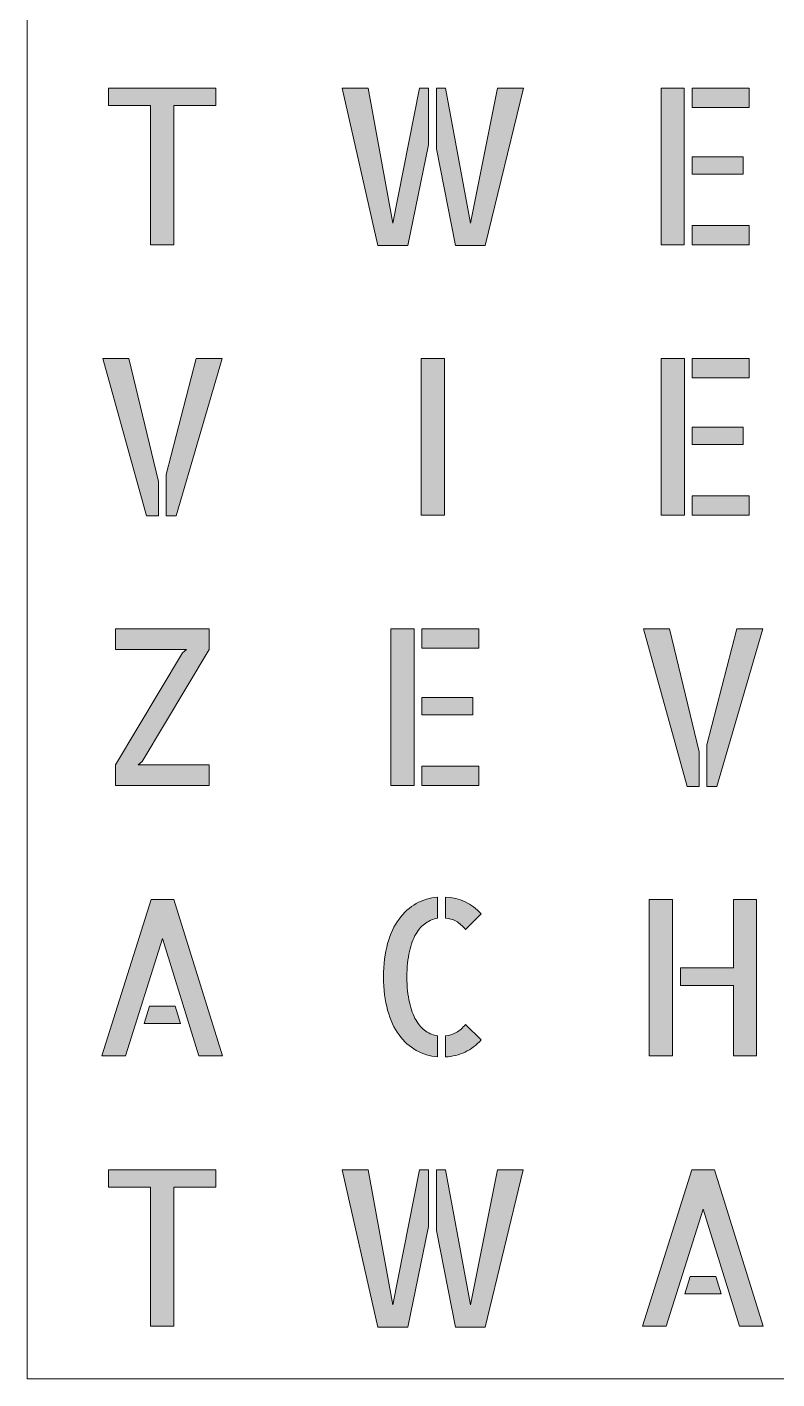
# Model space of a CAD drawing. Header units: millimetres. Extents: x -2 to 181, y -158 to 8.
# Drawn here: x -2.2 to 44.1, y -158.3 to -75 of the extents above; entities that cross this region are included whole.
import ezdxf

# ---------------------------------------------------------------- set-up
doc = ezdxf.new("R2010")
doc.units = ezdxf.units.MM
doc.header["$MEASUREMENT"] = 0
doc.layers.add('Laag 1', color=7, linetype='Continuous', lineweight=0)
doc.layers.add('Laag 2', color=7, linetype='Continuous', lineweight=0)

# ---------------------------------------------------------------- blocks, each defined once
blk = doc.blocks.new('Block_45')
at = {"layer": 'Laag 1', "true_color": 0x1d1d1b, "transparency": 33554687}
h = blk.add_hatch(color=250, dxfattribs=at)
h.dxf.hatch_style = 2
edge = h.paths.add_edge_path()
edge.add_spline(control_points=[(9.464, -78.77), (9.464, -78.77), (9.464, -79.844), (9.464, -79.844), (9.464, -79.844), (6.873, -79.844), (6.873, -79.844), (6.873, -79.844), (6.873, -88.419), (6.873, -88.419), (6.873, -88.419), (5.449, -88.419), (5.449, -88.419), (5.449, -88.419), (5.449, -79.844), (5.449, -79.844), (5.449, -79.844), (2.858, -79.844), (2.858, -79.844), (2.858, -79.844), (2.858, -78.77), (2.858, -78.77), (2.858, -78.77), (9.464, -78.77), (9.464, -78.77)], knot_values=[0, 0, 0, 0, 1, 1, 1, 2, 2, 2, 3, 3, 3, 4, 4, 4, 5, 5, 5, 6, 6, 6, 7, 7, 7, 8, 8, 8, 8], degree=3, periodic=0)
at = {"layer": 'Laag 1'}
blk.add_open_spline([(9.464, -78.77), (9.464, -78.77), (9.464, -79.844), (9.464, -79.844), (9.464, -79.844), (6.873, -79.844), (6.873, -79.844), (6.873, -79.844), (6.873, -88.419), (6.873, -88.419), (6.873, -88.419), (5.449, -88.419), (5.449, -88.419), (5.449, -88.419), (5.449, -79.844), (5.449, -79.844), (5.449, -79.844), (2.858, -79.844), (2.858, -79.844), (2.858, -79.844), (2.858, -78.77), (2.858, -78.77), (2.858, -78.77), (9.464, -78.77), (9.464, -78.77)], degree=3, knots=[0, 0, 0, 0, 1, 1, 1, 2, 2, 2, 3, 3, 3, 4, 4, 4, 5, 5, 5, 6, 6, 6, 7, 7, 7, 8, 8, 8, 8], dxfattribs=at)
blk = doc.blocks.new('Block_46')
at = {"layer": 'Laag 1', "true_color": 0x1d1d1b, "transparency": 33554687}
h = blk.add_hatch(color=250, dxfattribs=at)
h.dxf.hatch_style = 2
edge = h.paths.add_edge_path()
edge.add_spline(control_points=[(26.825, -78.77), (26.825, -78.77), (28.427, -78.77), (28.427, -78.77), (28.427, -78.77), (26.083, -88.471), (26.083, -88.471), (26.083, -88.471), (24.247, -88.471), (24.247, -88.471), (24.247, -88.471), (23.069, -82.515), (23.069, -82.515), (23.069, -82.515), (23.069, -78.77), (23.069, -78.77), (23.069, -78.77), (23.634, -78.77), (23.634, -78.77), (23.634, -78.77), (25.165, -87.096), (25.165, -87.096), (25.165, -87.096), (26.825, -78.77), (26.825, -78.77)], knot_values=[0, 0, 0, 0, 1, 1, 1, 2, 2, 2, 3, 3, 3, 4, 4, 4, 5, 5, 5, 6, 6, 6, 7, 7, 7, 8, 8, 8, 8], degree=3, periodic=0)
edge = h.paths.add_edge_path()
edge.add_spline(control_points=[(20.384, -87.096), (20.384, -87.096), (22.033, -78.77), (22.033, -78.77), (22.033, -78.77), (22.586, -78.77), (22.586, -78.77), (22.586, -78.77), (22.586, -82.266), (22.586, -82.266), (22.586, -82.266), (21.303, -88.471), (21.303, -88.471), (21.303, -88.471), (19.454, -88.471), (19.454, -88.471), (19.454, -88.471), (17.253, -78.77), (17.253, -78.77), (17.253, -78.77), (18.854, -78.77), (18.854, -78.77), (18.854, -78.77), (20.384, -87.096), (20.384, -87.096)], knot_values=[0, 0, 0, 0, 1, 1, 1, 2, 2, 2, 3, 3, 3, 4, 4, 4, 5, 5, 5, 6, 6, 6, 7, 7, 7, 8, 8, 8, 8], degree=3, periodic=0)
at = {"layer": 'Laag 1'}
for points in [[(20.384, -87.096), (20.384, -87.096), (22.033, -78.77), (22.033, -78.77), (22.033, -78.77), (22.586, -78.77), (22.586, -78.77), (22.586, -78.77), (22.586, -82.266), (22.586, -82.266), (22.586, -82.266), (21.303, -88.471), (21.303, -88.471), (21.303, -88.471), (19.454, -88.471), (19.454, -88.471), (19.454, -88.471), (17.253, -78.77), (17.253, -78.77), (17.253, -78.77), (18.854, -78.77), (18.854, -78.77), (18.854, -78.77), (20.384, -87.096), (20.384, -87.096)], [(26.825, -78.77), (26.825, -78.77), (28.427, -78.77), (28.427, -78.77), (28.427, -78.77), (26.083, -88.471), (26.083, -88.471), (26.083, -88.471), (24.247, -88.471), (24.247, -88.471), (24.247, -88.471), (23.069, -82.515), (23.069, -82.515), (23.069, -82.515), (23.069, -78.77), (23.069, -78.77), (23.069, -78.77), (23.634, -78.77), (23.634, -78.77), (23.634, -78.77), (25.165, -87.096), (25.165, -87.096), (25.165, -87.096), (26.825, -78.77), (26.825, -78.77)]]:
    blk.add_open_spline(points, degree=3, knots=[0, 0, 0, 0, 1, 1, 1, 2, 2, 2, 3, 3, 3, 4, 4, 4, 5, 5, 5, 6, 6, 6, 7, 7, 7, 8, 8, 8, 8], dxfattribs=at)
blk = doc.blocks.new('Block_47')
at = {"layer": 'Laag 1', "true_color": 0x1d1d1b, "transparency": 33554687}
h = blk.add_hatch(color=250, dxfattribs=at)
h.dxf.hatch_style = 2
edge = h.paths.add_edge_path()
edge.add_spline(control_points=[(38.835, -87.227), (38.835, -87.227), (42.344, -87.227), (42.344, -87.227), (42.344, -87.227), (42.344, -88.419), (42.344, -88.419), (42.344, -88.419), (38.835, -88.419), (38.835, -88.419), (38.835, -88.419), (38.835, -87.227), (38.835, -87.227)], knot_values=[0, 0, 0, 0, 1, 1, 1, 2, 2, 2, 3, 3, 3, 4, 4, 4, 4], degree=3, periodic=0)
edge = h.paths.add_edge_path()
edge.add_spline(control_points=[(41.979, -84.072), (41.979, -84.072), (38.835, -84.072), (38.835, -84.072), (38.835, -84.072), (38.835, -82.999), (38.835, -82.999), (38.835, -82.999), (41.979, -82.999), (41.979, -82.999), (41.979, -82.999), (41.979, -84.072), (41.979, -84.072)], knot_values=[0, 0, 0, 0, 1, 1, 1, 2, 2, 2, 3, 3, 3, 4, 4, 4, 4], degree=3, periodic=0)
edge = h.paths.add_edge_path()
edge.add_spline(control_points=[(42.344, -78.77), (42.344, -78.77), (42.344, -79.962), (42.344, -79.962), (42.344, -79.962), (38.835, -79.962), (38.835, -79.962), (38.835, -79.962), (38.835, -78.77), (38.835, -78.77), (38.835, -78.77), (42.344, -78.77), (42.344, -78.77)], knot_values=[0, 0, 0, 0, 1, 1, 1, 2, 2, 2, 3, 3, 3, 4, 4, 4, 4], degree=3, periodic=0)
edge = h.paths.add_edge_path()
edge.add_spline(control_points=[(36.916, -78.77), (36.916, -78.77), (38.352, -78.77), (38.352, -78.77), (38.352, -78.77), (38.352, -88.419), (38.352, -88.419), (38.352, -88.419), (36.916, -88.419), (36.916, -88.419), (36.916, -88.419), (36.916, -78.77), (36.916, -78.77)], knot_values=[0, 0, 0, 0, 1, 1, 1, 2, 2, 2, 3, 3, 3, 4, 4, 4, 4], degree=3, periodic=0)
at = {"layer": 'Laag 1'}
for points in [[(36.916, -78.77), (36.916, -78.77), (38.352, -78.77), (38.352, -78.77), (38.352, -78.77), (38.352, -88.419), (38.352, -88.419), (38.352, -88.419), (36.916, -88.419), (36.916, -88.419), (36.916, -88.419), (36.916, -78.77), (36.916, -78.77)], [(42.344, -78.77), (42.344, -78.77), (42.344, -79.962), (42.344, -79.962), (42.344, -79.962), (38.835, -79.962), (38.835, -79.962), (38.835, -79.962), (38.835, -78.77), (38.835, -78.77), (38.835, -78.77), (42.344, -78.77), (42.344, -78.77)], [(41.979, -84.072), (41.979, -84.072), (38.835, -84.072), (38.835, -84.072), (38.835, -84.072), (38.835, -82.999), (38.835, -82.999), (38.835, -82.999), (41.979, -82.999), (41.979, -82.999), (41.979, -82.999), (41.979, -84.072), (41.979, -84.072)], [(38.835, -87.227), (38.835, -87.227), (42.344, -87.227), (42.344, -87.227), (42.344, -87.227), (42.344, -88.419), (42.344, -88.419), (42.344, -88.419), (38.835, -88.419), (38.835, -88.419), (38.835, -88.419), (38.835, -87.227), (38.835, -87.227)]]:
    blk.add_open_spline(points, degree=3, knots=[0, 0, 0, 0, 1, 1, 1, 2, 2, 2, 3, 3, 3, 4, 4, 4, 4], dxfattribs=at)
blk = doc.blocks.new('Block_54')
at = {"layer": 'Laag 1', "true_color": 0x1d1d1b, "transparency": 33554687}
h = blk.add_hatch(color=250, dxfattribs=at)
h.dxf.hatch_style = 2
edge = h.paths.add_edge_path()
edge.add_spline(control_points=[(8.251, -95.437), (8.251, -95.437), (9.852, -95.437), (9.852, -95.437), (9.852, -95.437), (7.027, -105.137), (7.027, -105.137), (7.027, -105.137), (6.414, -105.137), (6.414, -105.137), (6.414, -105.137), (6.414, -102.585), (6.414, -102.585), (6.414, -102.585), (8.251, -95.437), (8.251, -95.437)], knot_values=[0, 0, 0, 0, 1, 1, 1, 2, 2, 2, 3, 3, 3, 4, 4, 4, 5, 5, 5, 5], degree=3, periodic=0)
edge = h.paths.add_edge_path()
edge.add_spline(control_points=[(2.493, -95.437), (2.493, -95.437), (4.107, -95.437), (4.107, -95.437), (4.107, -95.437), (5.932, -103.004), (5.932, -103.004), (5.932, -103.004), (5.932, -105.137), (5.932, -105.137), (5.932, -105.137), (5.19, -105.137), (5.19, -105.137), (5.19, -105.137), (2.493, -95.437), (2.493, -95.437)], knot_values=[0, 0, 0, 0, 1, 1, 1, 2, 2, 2, 3, 3, 3, 4, 4, 4, 5, 5, 5, 5], degree=3, periodic=0)
at = {"layer": 'Laag 1'}
for points in [[(2.493, -95.437), (2.493, -95.437), (4.107, -95.437), (4.107, -95.437), (4.107, -95.437), (5.932, -103.004), (5.932, -103.004), (5.932, -103.004), (5.932, -105.137), (5.932, -105.137), (5.932, -105.137), (5.19, -105.137), (5.19, -105.137), (5.19, -105.137), (2.493, -95.437), (2.493, -95.437)], [(8.251, -95.437), (8.251, -95.437), (9.852, -95.437), (9.852, -95.437), (9.852, -95.437), (7.027, -105.137), (7.027, -105.137), (7.027, -105.137), (6.414, -105.137), (6.414, -105.137), (6.414, -105.137), (6.414, -102.585), (6.414, -102.585), (6.414, -102.585), (8.251, -95.437), (8.251, -95.437)]]:
    blk.add_open_spline(points, degree=3, knots=[0, 0, 0, 0, 1, 1, 1, 2, 2, 2, 3, 3, 3, 4, 4, 4, 5, 5, 5, 5], dxfattribs=at)
blk = doc.blocks.new('Block_55')
at = {"layer": 'Laag 1', "true_color": 0x1d1d1b, "transparency": 33554687}
h = blk.add_hatch(color=250, dxfattribs=at)
h.dxf.hatch_style = 2
edge = h.paths.add_edge_path()
edge.add_spline(control_points=[(23.558, -105.085), (23.558, -105.085), (22.121, -105.085), (22.121, -105.085), (22.121, -105.085), (22.121, -95.437), (22.121, -95.437), (22.121, -95.437), (23.558, -95.437), (23.558, -95.437), (23.558, -95.437), (23.558, -105.085), (23.558, -105.085)], knot_values=[0, 0, 0, 0, 1, 1, 1, 2, 2, 2, 3, 3, 3, 4, 4, 4, 4], degree=3, periodic=0)
at = {"layer": 'Laag 1'}
blk.add_open_spline([(23.558, -105.085), (23.558, -105.085), (22.121, -105.085), (22.121, -105.085), (22.121, -105.085), (22.121, -95.437), (22.121, -95.437), (22.121, -95.437), (23.558, -95.437), (23.558, -95.437), (23.558, -95.437), (23.558, -105.085), (23.558, -105.085)], degree=3, knots=[0, 0, 0, 0, 1, 1, 1, 2, 2, 2, 3, 3, 3, 4, 4, 4, 4], dxfattribs=at)
blk = doc.blocks.new('Block_56')
at = {"layer": 'Laag 1', "true_color": 0x1d1d1b, "transparency": 33554687}
h = blk.add_hatch(color=250, dxfattribs=at)
h.dxf.hatch_style = 2
edge = h.paths.add_edge_path()
edge.add_spline(control_points=[(38.835, -103.894), (38.835, -103.894), (42.344, -103.894), (42.344, -103.894), (42.344, -103.894), (42.344, -105.085), (42.344, -105.085), (42.344, -105.085), (38.835, -105.085), (38.835, -105.085), (38.835, -105.085), (38.835, -103.894), (38.835, -103.894)], knot_values=[0, 0, 0, 0, 1, 1, 1, 2, 2, 2, 3, 3, 3, 4, 4, 4, 4], degree=3, periodic=0)
edge = h.paths.add_edge_path()
edge.add_spline(control_points=[(41.979, -100.739), (41.979, -100.739), (38.835, -100.739), (38.835, -100.739), (38.835, -100.739), (38.835, -99.665), (38.835, -99.665), (38.835, -99.665), (41.979, -99.665), (41.979, -99.665), (41.979, -99.665), (41.979, -100.739), (41.979, -100.739)], knot_values=[0, 0, 0, 0, 1, 1, 1, 2, 2, 2, 3, 3, 3, 4, 4, 4, 4], degree=3, periodic=0)
edge = h.paths.add_edge_path()
edge.add_spline(control_points=[(42.344, -95.437), (42.344, -95.437), (42.344, -96.628), (42.344, -96.628), (42.344, -96.628), (38.835, -96.628), (38.835, -96.628), (38.835, -96.628), (38.835, -95.437), (38.835, -95.437), (38.835, -95.437), (42.344, -95.437), (42.344, -95.437)], knot_values=[0, 0, 0, 0, 1, 1, 1, 2, 2, 2, 3, 3, 3, 4, 4, 4, 4], degree=3, periodic=0)
edge = h.paths.add_edge_path()
edge.add_spline(control_points=[(36.916, -95.437), (36.916, -95.437), (38.353, -95.437), (38.353, -95.437), (38.353, -95.437), (38.353, -105.085), (38.353, -105.085), (38.353, -105.085), (36.916, -105.085), (36.916, -105.085), (36.916, -105.085), (36.916, -95.437), (36.916, -95.437)], knot_values=[0, 0, 0, 0, 1, 1, 1, 2, 2, 2, 3, 3, 3, 4, 4, 4, 4], degree=3, periodic=0)
at = {"layer": 'Laag 1'}
for points in [[(36.916, -95.437), (36.916, -95.437), (38.353, -95.437), (38.353, -95.437), (38.353, -95.437), (38.353, -105.085), (38.353, -105.085), (38.353, -105.085), (36.916, -105.085), (36.916, -105.085), (36.916, -105.085), (36.916, -95.437), (36.916, -95.437)], [(42.344, -95.437), (42.344, -95.437), (42.344, -96.628), (42.344, -96.628), (42.344, -96.628), (38.835, -96.628), (38.835, -96.628), (38.835, -96.628), (38.835, -95.437), (38.835, -95.437), (38.835, -95.437), (42.344, -95.437), (42.344, -95.437)], [(41.979, -100.739), (41.979, -100.739), (38.835, -100.739), (38.835, -100.739), (38.835, -100.739), (38.835, -99.665), (38.835, -99.665), (38.835, -99.665), (41.979, -99.665), (41.979, -99.665), (41.979, -99.665), (41.979, -100.739), (41.979, -100.739)], [(38.835, -103.894), (38.835, -103.894), (42.344, -103.894), (42.344, -103.894), (42.344, -103.894), (42.344, -105.085), (42.344, -105.085), (42.344, -105.085), (38.835, -105.085), (38.835, -105.085), (38.835, -105.085), (38.835, -103.894), (38.835, -103.894)]]:
    blk.add_open_spline(points, degree=3, knots=[0, 0, 0, 0, 1, 1, 1, 2, 2, 2, 3, 3, 3, 4, 4, 4, 4], dxfattribs=at)
blk = doc.blocks.new('Block_63')
at = {"layer": 'Laag 1', "true_color": 0x1d1d1b, "transparency": 33554687}
h = blk.add_hatch(color=250, dxfattribs=at)
h.dxf.hatch_style = 2
edge = h.paths.add_edge_path()
edge.add_spline(control_points=[(9.052, -112.103), (9.052, -112.103), (9.052, -113.373), (9.052, -113.373), (9.052, -113.373), (4.919, -120.272), (4.919, -120.272), (4.919, -120.272), (4.684, -120.482), (4.684, -120.482), (4.684, -120.482), (9.052, -120.482), (9.052, -120.482), (9.052, -120.482), (9.052, -121.752), (9.052, -121.752), (9.052, -121.752), (3.282, -121.752), (3.282, -121.752), (3.282, -121.752), (3.282, -120.482), (3.282, -120.482), (3.282, -120.482), (7.415, -113.583), (7.415, -113.583), (7.415, -113.583), (7.663, -113.373), (7.663, -113.373), (7.663, -113.373), (3.282, -113.373), (3.282, -113.373), (3.282, -113.373), (3.282, -112.103), (3.282, -112.103), (3.282, -112.103), (9.052, -112.103), (9.052, -112.103)], knot_values=[0, 0, 0, 0, 1, 1, 1, 2, 2, 2, 3, 3, 3, 4, 4, 4, 5, 5, 5, 6, 6, 6, 7, 7, 7, 8, 8, 8, 9, 9, 9, 10, 10, 10, 11, 11, 11, 12, 12, 12, 12], degree=3, periodic=0)
at = {"layer": 'Laag 1'}
blk.add_open_spline([(9.052, -112.103), (9.052, -112.103), (9.052, -113.373), (9.052, -113.373), (9.052, -113.373), (4.919, -120.272), (4.919, -120.272), (4.919, -120.272), (4.684, -120.482), (4.684, -120.482), (4.684, -120.482), (9.052, -120.482), (9.052, -120.482), (9.052, -120.482), (9.052, -121.752), (9.052, -121.752), (9.052, -121.752), (3.282, -121.752), (3.282, -121.752), (3.282, -121.752), (3.282, -120.482), (3.282, -120.482), (3.282, -120.482), (7.415, -113.583), (7.415, -113.583), (7.415, -113.583), (7.663, -113.373), (7.663, -113.373), (7.663, -113.373), (3.282, -113.373), (3.282, -113.373), (3.282, -113.373), (3.282, -112.103), (3.282, -112.103), (3.282, -112.103), (9.052, -112.103), (9.052, -112.103)], degree=3, knots=[0, 0, 0, 0, 1, 1, 1, 2, 2, 2, 3, 3, 3, 4, 4, 4, 5, 5, 5, 6, 6, 6, 7, 7, 7, 8, 8, 8, 9, 9, 9, 10, 10, 10, 11, 11, 11, 12, 12, 12, 12], dxfattribs=at)
blk = doc.blocks.new('Block_64')
at = {"layer": 'Laag 1', "true_color": 0x1d1d1b, "transparency": 33554687}
h = blk.add_hatch(color=250, dxfattribs=at)
h.dxf.hatch_style = 2
edge = h.paths.add_edge_path()
edge.add_spline(control_points=[(22.169, -120.56), (22.169, -120.56), (25.677, -120.56), (25.677, -120.56), (25.677, -120.56), (25.677, -121.752), (25.677, -121.752), (25.677, -121.752), (22.169, -121.752), (22.169, -121.752), (22.169, -121.752), (22.169, -120.56), (22.169, -120.56)], knot_values=[0, 0, 0, 0, 1, 1, 1, 2, 2, 2, 3, 3, 3, 4, 4, 4, 4], degree=3, periodic=0)
edge = h.paths.add_edge_path()
edge.add_spline(control_points=[(25.312, -117.405), (25.312, -117.405), (22.169, -117.405), (22.169, -117.405), (22.169, -117.405), (22.169, -116.332), (22.169, -116.332), (22.169, -116.332), (25.312, -116.332), (25.312, -116.332), (25.312, -116.332), (25.312, -117.405), (25.312, -117.405)], knot_values=[0, 0, 0, 0, 1, 1, 1, 2, 2, 2, 3, 3, 3, 4, 4, 4, 4], degree=3, periodic=0)
edge = h.paths.add_edge_path()
edge.add_spline(control_points=[(25.677, -112.103), (25.677, -112.103), (25.677, -113.295), (25.677, -113.295), (25.677, -113.295), (22.169, -113.295), (22.169, -113.295), (22.169, -113.295), (22.169, -112.103), (22.169, -112.103), (22.169, -112.103), (25.677, -112.103), (25.677, -112.103)], knot_values=[0, 0, 0, 0, 1, 1, 1, 2, 2, 2, 3, 3, 3, 4, 4, 4, 4], degree=3, periodic=0)
edge = h.paths.add_edge_path()
edge.add_spline(control_points=[(20.249, -112.103), (20.249, -112.103), (21.686, -112.103), (21.686, -112.103), (21.686, -112.103), (21.686, -121.752), (21.686, -121.752), (21.686, -121.752), (20.249, -121.752), (20.249, -121.752), (20.249, -121.752), (20.249, -112.103), (20.249, -112.103)], knot_values=[0, 0, 0, 0, 1, 1, 1, 2, 2, 2, 3, 3, 3, 4, 4, 4, 4], degree=3, periodic=0)
at = {"layer": 'Laag 1'}
for points in [[(20.249, -112.103), (20.249, -112.103), (21.686, -112.103), (21.686, -112.103), (21.686, -112.103), (21.686, -121.752), (21.686, -121.752), (21.686, -121.752), (20.249, -121.752), (20.249, -121.752), (20.249, -121.752), (20.249, -112.103), (20.249, -112.103)], [(25.677, -112.103), (25.677, -112.103), (25.677, -113.295), (25.677, -113.295), (25.677, -113.295), (22.169, -113.295), (22.169, -113.295), (22.169, -113.295), (22.169, -112.103), (22.169, -112.103), (22.169, -112.103), (25.677, -112.103), (25.677, -112.103)], [(25.312, -117.405), (25.312, -117.405), (22.169, -117.405), (22.169, -117.405), (22.169, -117.405), (22.169, -116.332), (22.169, -116.332), (22.169, -116.332), (25.312, -116.332), (25.312, -116.332), (25.312, -116.332), (25.312, -117.405), (25.312, -117.405)], [(22.169, -120.56), (22.169, -120.56), (25.677, -120.56), (25.677, -120.56), (25.677, -120.56), (25.677, -121.752), (25.677, -121.752), (25.677, -121.752), (22.169, -121.752), (22.169, -121.752), (22.169, -121.752), (22.169, -120.56), (22.169, -120.56)]]:
    blk.add_open_spline(points, degree=3, knots=[0, 0, 0, 0, 1, 1, 1, 2, 2, 2, 3, 3, 3, 4, 4, 4, 4], dxfattribs=at)
blk = doc.blocks.new('Block_65')
at = {"layer": 'Laag 1', "true_color": 0x1d1d1b, "transparency": 33554687}
h = blk.add_hatch(color=250, dxfattribs=at)
h.dxf.hatch_style = 2
edge = h.paths.add_edge_path()
edge.add_spline(control_points=[(41.585, -112.103), (41.585, -112.103), (43.186, -112.103), (43.186, -112.103), (43.186, -112.103), (40.36, -121.804), (40.36, -121.804), (40.36, -121.804), (39.748, -121.804), (39.748, -121.804), (39.748, -121.804), (39.748, -119.251), (39.748, -119.251), (39.748, -119.251), (41.585, -112.103), (41.585, -112.103)], knot_values=[0, 0, 0, 0, 1, 1, 1, 2, 2, 2, 3, 3, 3, 4, 4, 4, 5, 5, 5, 5], degree=3, periodic=0)
edge = h.paths.add_edge_path()
edge.add_spline(control_points=[(35.827, -112.103), (35.827, -112.103), (37.44, -112.103), (37.44, -112.103), (37.44, -112.103), (39.265, -119.67), (39.265, -119.67), (39.265, -119.67), (39.265, -121.804), (39.265, -121.804), (39.265, -121.804), (38.523, -121.804), (38.523, -121.804), (38.523, -121.804), (35.827, -112.103), (35.827, -112.103)], knot_values=[0, 0, 0, 0, 1, 1, 1, 2, 2, 2, 3, 3, 3, 4, 4, 4, 5, 5, 5, 5], degree=3, periodic=0)
at = {"layer": 'Laag 1'}
for points in [[(35.827, -112.103), (35.827, -112.103), (37.44, -112.103), (37.44, -112.103), (37.44, -112.103), (39.265, -119.67), (39.265, -119.67), (39.265, -119.67), (39.265, -121.804), (39.265, -121.804), (39.265, -121.804), (38.523, -121.804), (38.523, -121.804), (38.523, -121.804), (35.827, -112.103), (35.827, -112.103)], [(41.585, -112.103), (41.585, -112.103), (43.186, -112.103), (43.186, -112.103), (43.186, -112.103), (40.36, -121.804), (40.36, -121.804), (40.36, -121.804), (39.748, -121.804), (39.748, -121.804), (39.748, -121.804), (39.748, -119.251), (39.748, -119.251), (39.748, -119.251), (41.585, -112.103), (41.585, -112.103)]]:
    blk.add_open_spline(points, degree=3, knots=[0, 0, 0, 0, 1, 1, 1, 2, 2, 2, 3, 3, 3, 4, 4, 4, 5, 5, 5, 5], dxfattribs=at)
blk = doc.blocks.new('Block_88')
at = {"layer": 'Laag 1', "true_color": 0x1d1d1b, "transparency": 33554687}
h = blk.add_hatch(color=250, dxfattribs=at)
h.dxf.hatch_style = 2
edge = h.paths.add_edge_path()
edge.add_spline(control_points=[(6.956, -135.355), (6.956, -135.355), (7.297, -136.415), (7.297, -136.415), (7.297, -136.415), (5.048, -136.415), (5.048, -136.415), (5.048, -136.415), (5.378, -135.355), (5.378, -135.355), (5.378, -135.355), (6.956, -135.355), (6.956, -135.355)], knot_values=[0, 0, 0, 0, 1, 1, 1, 2, 2, 2, 3, 3, 3, 4, 4, 4, 4], degree=3, periodic=0)
edge = h.paths.add_edge_path()
edge.add_spline(control_points=[(9.887, -138.418), (9.887, -138.418), (8.427, -138.418), (8.427, -138.418), (8.427, -138.418), (6.178, -131.192), (6.178, -131.192), (6.178, -131.192), (3.906, -138.418), (3.906, -138.418), (3.906, -138.418), (2.434, -138.418), (2.434, -138.418), (2.434, -138.418), (5.472, -128.783), (5.472, -128.783), (5.472, -128.783), (6.873, -128.783), (6.873, -128.783), (6.873, -128.783), (9.887, -138.418), (9.887, -138.418)], knot_values=[0, 0, 0, 0, 1, 1, 1, 2, 2, 2, 3, 3, 3, 4, 4, 4, 5, 5, 5, 6, 6, 6, 7, 7, 7, 7], degree=3, periodic=0)
at = {"layer": 'Laag 1'}
for points, knots in [([(9.887, -138.418), (9.887, -138.418), (8.427, -138.418), (8.427, -138.418), (8.427, -138.418), (6.178, -131.192), (6.178, -131.192), (6.178, -131.192), (3.906, -138.418), (3.906, -138.418), (3.906, -138.418), (2.434, -138.418), (2.434, -138.418), (2.434, -138.418), (5.472, -128.783), (5.472, -128.783), (5.472, -128.783), (6.873, -128.783), (6.873, -128.783), (6.873, -128.783), (9.887, -138.418), (9.887, -138.418)], [0, 0, 0, 0, 1, 1, 1, 2, 2, 2, 3, 3, 3, 4, 4, 4, 5, 5, 5, 6, 6, 6, 7, 7, 7, 7]), ([(6.956, -135.355), (6.956, -135.355), (7.297, -136.415), (7.297, -136.415), (7.297, -136.415), (5.048, -136.415), (5.048, -136.415), (5.048, -136.415), (5.378, -135.355), (5.378, -135.355), (5.378, -135.355), (6.956, -135.355), (6.956, -135.355)], [0, 0, 0, 0, 1, 1, 1, 2, 2, 2, 3, 3, 3, 4, 4, 4, 4])]:
    blk.add_open_spline(points, degree=3, knots=knots, dxfattribs=at)
blk = doc.blocks.new('Block_89')
at = {"layer": 'Laag 1', "true_color": 0x1d1d1b, "transparency": 33554687}
h = blk.add_hatch(color=250, dxfattribs=at)
h.dxf.hatch_style = 2
edge = h.paths.add_edge_path()
edge.add_spline(control_points=[(23.622, -137.188), (23.858, -137.162), (24.079, -137.092), (24.287, -136.978), (24.495, -136.865), (24.686, -136.699), (24.858, -136.481), (24.858, -136.481), (25.836, -137.437), (25.836, -137.437), (25.537, -137.76), (25.204, -138.008), (24.835, -138.183), (24.466, -138.357), (24.062, -138.458), (23.622, -138.484), (23.622, -138.484), (23.622, -137.188), (23.622, -137.188)], knot_values=[0, 0, 0, 0, 1, 1, 1, 2, 2, 2, 3, 3, 3, 4, 4, 4, 5, 5, 5, 6, 6, 6, 6], degree=3, periodic=0)
edge = h.paths.add_edge_path()
edge.add_spline(control_points=[(24.858, -130.629), (24.678, -130.402), (24.485, -130.232), (24.282, -130.119), (24.077, -130.005), (23.858, -129.94), (23.622, -129.922), (23.622, -129.922), (23.622, -128.626), (23.622, -128.626), (24.501, -128.67), (25.239, -129.015), (25.836, -129.66), (25.836, -129.66), (24.858, -130.629), (24.858, -130.629)], knot_values=[0, 0, 0, 0, 1, 1, 1, 2, 2, 2, 3, 3, 3, 4, 4, 4, 5, 5, 5, 5], degree=3, periodic=0)
edge = h.paths.add_edge_path()
edge.add_spline(control_points=[(19.807, -133.548), (19.807, -132.772), (19.891, -132.087), (20.06, -131.493), (20.229, -130.9), (20.462, -130.398), (20.761, -129.988), (21.059, -129.578), (21.41, -129.259), (21.815, -129.032), (22.219, -128.805), (22.66, -128.67), (23.14, -128.626), (23.14, -128.626), (23.14, -129.935), (23.14, -129.935), (22.88, -129.979), (22.637, -130.077), (22.409, -130.23), (22.182, -130.383), (21.981, -130.603), (21.809, -130.891), (21.636, -131.179), (21.501, -131.543), (21.403, -131.984), (21.304, -132.425), (21.251, -132.946), (21.244, -133.548), (21.251, -134.16), (21.304, -134.683), (21.403, -135.119), (21.501, -135.556), (21.636, -135.922), (21.809, -136.219), (21.981, -136.516), (22.184, -136.743), (22.415, -136.9), (22.647, -137.057), (22.888, -137.153), (23.14, -137.188), (23.14, -137.188), (23.14, -138.471), (23.14, -138.471), (22.66, -138.436), (22.219, -138.305), (21.815, -138.078), (21.41, -137.851), (21.059, -137.533), (20.761, -137.122), (20.462, -136.712), (20.229, -136.208), (20.06, -135.61), (19.891, -135.013), (19.807, -134.325), (19.807, -133.548)], knot_values=[0, 0, 0, 0, 1, 1, 1, 2, 2, 2, 3, 3, 3, 4, 4, 4, 5, 5, 5, 6, 6, 6, 7, 7, 7, 8, 8, 8, 9, 9, 9, 10, 10, 10, 11, 11, 11, 12, 12, 12, 13, 13, 13, 14, 14, 14, 15, 15, 15, 16, 16, 16, 17, 17, 17, 18, 18, 18, 18], degree=3, periodic=0)
at = {"layer": 'Laag 1'}
for points, knots in [([(19.807, -133.548), (19.807, -132.772), (19.891, -132.087), (20.06, -131.493), (20.229, -130.9), (20.462, -130.398), (20.761, -129.988), (21.059, -129.578), (21.41, -129.259), (21.815, -129.032), (22.219, -128.805), (22.66, -128.67), (23.14, -128.626), (23.14, -128.626), (23.14, -129.935), (23.14, -129.935), (22.88, -129.979), (22.637, -130.077), (22.409, -130.23), (22.182, -130.383), (21.981, -130.603), (21.809, -130.891), (21.636, -131.179), (21.501, -131.543), (21.403, -131.984), (21.304, -132.425), (21.251, -132.946), (21.244, -133.548), (21.251, -134.16), (21.304, -134.683), (21.403, -135.119), (21.501, -135.556), (21.636, -135.922), (21.809, -136.219), (21.981, -136.516), (22.184, -136.743), (22.415, -136.9), (22.647, -137.057), (22.888, -137.153), (23.14, -137.188), (23.14, -137.188), (23.14, -138.471), (23.14, -138.471), (22.66, -138.436), (22.219, -138.305), (21.815, -138.078), (21.41, -137.851), (21.059, -137.533), (20.761, -137.122), (20.462, -136.712), (20.229, -136.208), (20.06, -135.61), (19.891, -135.013), (19.807, -134.325), (19.807, -133.548)], [0, 0, 0, 0, 1, 1, 1, 2, 2, 2, 3, 3, 3, 4, 4, 4, 5, 5, 5, 6, 6, 6, 7, 7, 7, 8, 8, 8, 9, 9, 9, 10, 10, 10, 11, 11, 11, 12, 12, 12, 13, 13, 13, 14, 14, 14, 15, 15, 15, 16, 16, 16, 17, 17, 17, 18, 18, 18, 18]), ([(24.858, -130.629), (24.678, -130.402), (24.485, -130.232), (24.282, -130.119), (24.077, -130.005), (23.858, -129.94), (23.622, -129.922), (23.622, -129.922), (23.622, -128.626), (23.622, -128.626), (24.501, -128.67), (25.239, -129.015), (25.836, -129.66), (25.836, -129.66), (24.858, -130.629), (24.858, -130.629)], [0, 0, 0, 0, 1, 1, 1, 2, 2, 2, 3, 3, 3, 4, 4, 4, 5, 5, 5, 5]), ([(23.622, -137.188), (23.858, -137.162), (24.079, -137.092), (24.287, -136.978), (24.495, -136.865), (24.686, -136.699), (24.858, -136.481), (24.858, -136.481), (25.836, -137.437), (25.836, -137.437), (25.537, -137.76), (25.204, -138.008), (24.835, -138.183), (24.466, -138.357), (24.062, -138.458), (23.622, -138.484), (23.622, -138.484), (23.622, -137.188), (23.622, -137.188)], [0, 0, 0, 0, 1, 1, 1, 2, 2, 2, 3, 3, 3, 4, 4, 4, 5, 5, 5, 6, 6, 6, 6])]:
    blk.add_open_spline(points, degree=3, knots=knots, dxfattribs=at)
blk = doc.blocks.new('Block_90')
at = {"layer": 'Laag 1', "true_color": 0x1d1d1b, "transparency": 33554687}
h = blk.add_hatch(color=250, dxfattribs=at)
h.dxf.hatch_style = 2
edge = h.paths.add_edge_path()
edge.add_spline(control_points=[(42.797, -128.77), (42.797, -128.77), (42.797, -138.418), (42.797, -138.418), (42.797, -138.418), (41.384, -138.418), (41.384, -138.418), (41.384, -138.418), (41.384, -134.072), (41.384, -134.072), (41.384, -134.072), (38.111, -134.072), (38.111, -134.072), (38.111, -134.072), (38.111, -132.999), (38.111, -132.999), (38.111, -132.999), (41.384, -132.999), (41.384, -132.999), (41.384, -132.999), (41.384, -128.77), (41.384, -128.77), (41.384, -128.77), (42.797, -128.77), (42.797, -128.77)], knot_values=[0, 0, 0, 0, 1, 1, 1, 2, 2, 2, 3, 3, 3, 4, 4, 4, 5, 5, 5, 6, 6, 6, 7, 7, 7, 8, 8, 8, 8], degree=3, periodic=0)
edge = h.paths.add_edge_path()
edge.add_spline(control_points=[(36.191, -128.77), (36.191, -128.77), (37.628, -128.77), (37.628, -128.77), (37.628, -128.77), (37.628, -138.418), (37.628, -138.418), (37.628, -138.418), (36.191, -138.418), (36.191, -138.418), (36.191, -138.418), (36.191, -128.77), (36.191, -128.77)], knot_values=[0, 0, 0, 0, 1, 1, 1, 2, 2, 2, 3, 3, 3, 4, 4, 4, 4], degree=3, periodic=0)
at = {"layer": 'Laag 1'}
for points, knots in [([(36.191, -128.77), (36.191, -128.77), (37.628, -128.77), (37.628, -128.77), (37.628, -128.77), (37.628, -138.418), (37.628, -138.418), (37.628, -138.418), (36.191, -138.418), (36.191, -138.418), (36.191, -138.418), (36.191, -128.77), (36.191, -128.77)], [0, 0, 0, 0, 1, 1, 1, 2, 2, 2, 3, 3, 3, 4, 4, 4, 4]), ([(42.797, -128.77), (42.797, -128.77), (42.797, -138.418), (42.797, -138.418), (42.797, -138.418), (41.384, -138.418), (41.384, -138.418), (41.384, -138.418), (41.384, -134.072), (41.384, -134.072), (41.384, -134.072), (38.111, -134.072), (38.111, -134.072), (38.111, -134.072), (38.111, -132.999), (38.111, -132.999), (38.111, -132.999), (41.384, -132.999), (41.384, -132.999), (41.384, -132.999), (41.384, -128.77), (41.384, -128.77), (41.384, -128.77), (42.797, -128.77), (42.797, -128.77)], [0, 0, 0, 0, 1, 1, 1, 2, 2, 2, 3, 3, 3, 4, 4, 4, 5, 5, 5, 6, 6, 6, 7, 7, 7, 8, 8, 8, 8])]:
    blk.add_open_spline(points, degree=3, knots=knots, dxfattribs=at)
blk = doc.blocks.new('Block_97')
at = {"layer": 'Laag 1', "true_color": 0x1d1d1b, "transparency": 33554687}
h = blk.add_hatch(color=250, dxfattribs=at)
h.dxf.hatch_style = 2
edge = h.paths.add_edge_path()
edge.add_spline(control_points=[(9.464, -145.437), (9.464, -145.437), (9.464, -146.51), (9.464, -146.51), (9.464, -146.51), (6.873, -146.51), (6.873, -146.51), (6.873, -146.51), (6.873, -155.085), (6.873, -155.085), (6.873, -155.085), (5.448, -155.085), (5.448, -155.085), (5.448, -155.085), (5.448, -146.51), (5.448, -146.51), (5.448, -146.51), (2.858, -146.51), (2.858, -146.51), (2.858, -146.51), (2.858, -145.437), (2.858, -145.437), (2.858, -145.437), (9.464, -145.437), (9.464, -145.437)], knot_values=[0, 0, 0, 0, 1, 1, 1, 2, 2, 2, 3, 3, 3, 4, 4, 4, 5, 5, 5, 6, 6, 6, 7, 7, 7, 8, 8, 8, 8], degree=3, periodic=0)
at = {"layer": 'Laag 1'}
blk.add_open_spline([(9.464, -145.437), (9.464, -145.437), (9.464, -146.51), (9.464, -146.51), (9.464, -146.51), (6.873, -146.51), (6.873, -146.51), (6.873, -146.51), (6.873, -155.085), (6.873, -155.085), (6.873, -155.085), (5.448, -155.085), (5.448, -155.085), (5.448, -155.085), (5.448, -146.51), (5.448, -146.51), (5.448, -146.51), (2.858, -146.51), (2.858, -146.51), (2.858, -146.51), (2.858, -145.437), (2.858, -145.437), (2.858, -145.437), (9.464, -145.437), (9.464, -145.437)], degree=3, knots=[0, 0, 0, 0, 1, 1, 1, 2, 2, 2, 3, 3, 3, 4, 4, 4, 5, 5, 5, 6, 6, 6, 7, 7, 7, 8, 8, 8, 8], dxfattribs=at)
blk = doc.blocks.new('Block_98')
at = {"layer": 'Laag 1', "true_color": 0x1d1d1b, "transparency": 33554687}
h = blk.add_hatch(color=250, dxfattribs=at)
h.dxf.hatch_style = 2
edge = h.paths.add_edge_path()
edge.add_spline(control_points=[(26.825, -145.437), (26.825, -145.437), (28.426, -145.437), (28.426, -145.437), (28.426, -145.437), (26.083, -155.137), (26.083, -155.137), (26.083, -155.137), (24.246, -155.137), (24.246, -155.137), (24.246, -155.137), (23.069, -149.181), (23.069, -149.181), (23.069, -149.181), (23.069, -145.437), (23.069, -145.437), (23.069, -145.437), (23.634, -145.437), (23.634, -145.437), (23.634, -145.437), (25.165, -153.763), (25.165, -153.763), (25.165, -153.763), (26.825, -145.437), (26.825, -145.437)], knot_values=[0, 0, 0, 0, 1, 1, 1, 2, 2, 2, 3, 3, 3, 4, 4, 4, 5, 5, 5, 6, 6, 6, 7, 7, 7, 8, 8, 8, 8], degree=3, periodic=0)
edge = h.paths.add_edge_path()
edge.add_spline(control_points=[(20.384, -153.763), (20.384, -153.763), (22.033, -145.437), (22.033, -145.437), (22.033, -145.437), (22.586, -145.437), (22.586, -145.437), (22.586, -145.437), (22.586, -148.932), (22.586, -148.932), (22.586, -148.932), (21.303, -155.137), (21.303, -155.137), (21.303, -155.137), (19.454, -155.137), (19.454, -155.137), (19.454, -155.137), (17.252, -145.437), (17.252, -145.437), (17.252, -145.437), (18.853, -145.437), (18.853, -145.437), (18.853, -145.437), (20.384, -153.763), (20.384, -153.763)], knot_values=[0, 0, 0, 0, 1, 1, 1, 2, 2, 2, 3, 3, 3, 4, 4, 4, 5, 5, 5, 6, 6, 6, 7, 7, 7, 8, 8, 8, 8], degree=3, periodic=0)
at = {"layer": 'Laag 1'}
for points in [[(20.384, -153.763), (20.384, -153.763), (22.033, -145.437), (22.033, -145.437), (22.033, -145.437), (22.586, -145.437), (22.586, -145.437), (22.586, -145.437), (22.586, -148.932), (22.586, -148.932), (22.586, -148.932), (21.303, -155.137), (21.303, -155.137), (21.303, -155.137), (19.454, -155.137), (19.454, -155.137), (19.454, -155.137), (17.252, -145.437), (17.252, -145.437), (17.252, -145.437), (18.853, -145.437), (18.853, -145.437), (18.853, -145.437), (20.384, -153.763), (20.384, -153.763)], [(26.825, -145.437), (26.825, -145.437), (28.426, -145.437), (28.426, -145.437), (28.426, -145.437), (26.083, -155.137), (26.083, -155.137), (26.083, -155.137), (24.246, -155.137), (24.246, -155.137), (24.246, -155.137), (23.069, -149.181), (23.069, -149.181), (23.069, -149.181), (23.069, -145.437), (23.069, -145.437), (23.069, -145.437), (23.634, -145.437), (23.634, -145.437), (23.634, -145.437), (25.165, -153.763), (25.165, -153.763), (25.165, -153.763), (26.825, -145.437), (26.825, -145.437)]]:
    blk.add_open_spline(points, degree=3, knots=[0, 0, 0, 0, 1, 1, 1, 2, 2, 2, 3, 3, 3, 4, 4, 4, 5, 5, 5, 6, 6, 6, 7, 7, 7, 8, 8, 8, 8], dxfattribs=at)
blk = doc.blocks.new('Block_99')
at = {"layer": 'Laag 1', "true_color": 0x1d1d1b, "transparency": 33554687}
h = blk.add_hatch(color=250, dxfattribs=at)
h.dxf.hatch_style = 2
edge = h.paths.add_edge_path()
edge.add_spline(control_points=[(40.289, -152.022), (40.289, -152.022), (40.631, -153.082), (40.631, -153.082), (40.631, -153.082), (38.382, -153.082), (38.382, -153.082), (38.382, -153.082), (38.711, -152.022), (38.711, -152.022), (38.711, -152.022), (40.289, -152.022), (40.289, -152.022)], knot_values=[0, 0, 0, 0, 1, 1, 1, 2, 2, 2, 3, 3, 3, 4, 4, 4, 4], degree=3, periodic=0)
edge = h.paths.add_edge_path()
edge.add_spline(control_points=[(43.221, -155.085), (43.221, -155.085), (41.761, -155.085), (41.761, -155.085), (41.761, -155.085), (39.512, -147.859), (39.512, -147.859), (39.512, -147.859), (37.24, -155.085), (37.24, -155.085), (37.24, -155.085), (35.768, -155.085), (35.768, -155.085), (35.768, -155.085), (38.806, -145.45), (38.806, -145.45), (38.806, -145.45), (40.207, -145.45), (40.207, -145.45), (40.207, -145.45), (43.221, -155.085), (43.221, -155.085)], knot_values=[0, 0, 0, 0, 1, 1, 1, 2, 2, 2, 3, 3, 3, 4, 4, 4, 5, 5, 5, 6, 6, 6, 7, 7, 7, 7], degree=3, periodic=0)
at = {"layer": 'Laag 1'}
for points, knots in [([(43.221, -155.085), (43.221, -155.085), (41.761, -155.085), (41.761, -155.085), (41.761, -155.085), (39.512, -147.859), (39.512, -147.859), (39.512, -147.859), (37.24, -155.085), (37.24, -155.085), (37.24, -155.085), (35.768, -155.085), (35.768, -155.085), (35.768, -155.085), (38.806, -145.45), (38.806, -145.45), (38.806, -145.45), (40.207, -145.45), (40.207, -145.45), (40.207, -145.45), (43.221, -155.085), (43.221, -155.085)], [0, 0, 0, 0, 1, 1, 1, 2, 2, 2, 3, 3, 3, 4, 4, 4, 5, 5, 5, 6, 6, 6, 7, 7, 7, 7]), ([(40.289, -152.022), (40.289, -152.022), (40.631, -153.082), (40.631, -153.082), (40.631, -153.082), (38.382, -153.082), (38.382, -153.082), (38.382, -153.082), (38.711, -152.022), (38.711, -152.022), (38.711, -152.022), (40.289, -152.022), (40.289, -152.022)], [0, 0, 0, 0, 1, 1, 1, 2, 2, 2, 3, 3, 3, 4, 4, 4, 4])]:
    blk.add_open_spline(points, degree=3, knots=knots, dxfattribs=at)

msp = doc.modelspace()

# ---------------------------------------------------------------- linework, layer by layer
at = {"layer": 'Laag 2', "color": 250, "lineweight": 18, "true_color": 0x1d1d1b}
msp.add_lwpolyline([(181.161, -158.333), (-2.172, -158.333), (-2.172, 8.333), (181.161, 8.333)], close=True, dxfattribs=at)

# ---------------------------------------------------------------- block references
at = {"layer": 'Laag 1'}
for name in ['Block_45', 'Block_46', 'Block_47', 'Block_54', 'Block_55', 'Block_56', 'Block_63', 'Block_64', 'Block_65', 'Block_88', 'Block_89', 'Block_90', 'Block_97', 'Block_98', 'Block_99']:
    msp.add_blockref(name, (0, 0), dxfattribs=at)

doc.saveas('drawing.dxf')
